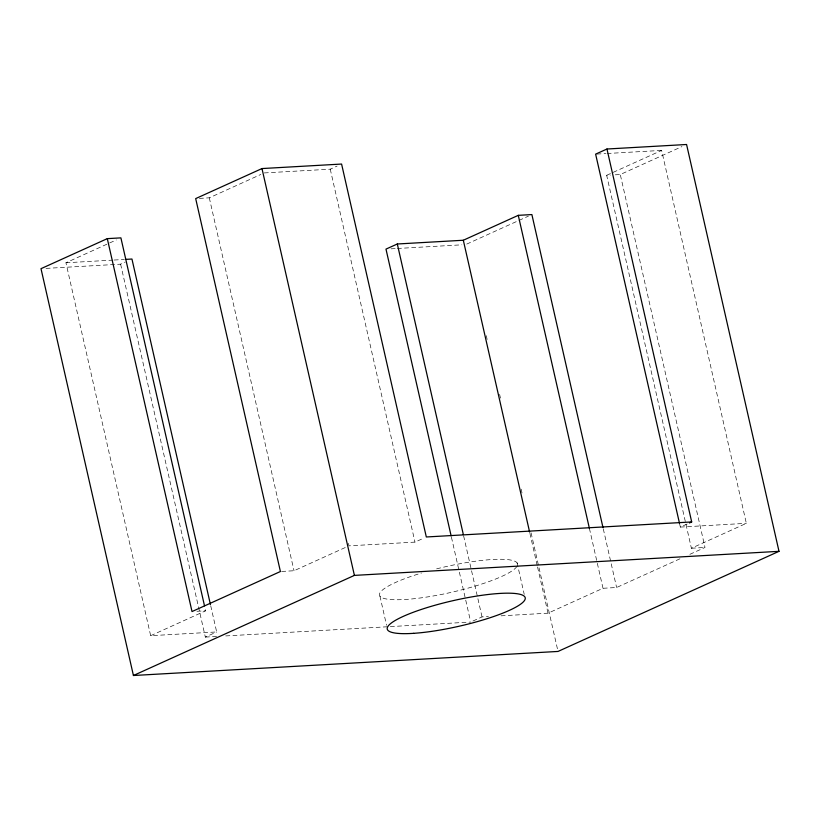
<?xml version="1.0" encoding="UTF-8"?>
<svg xmlns="http://www.w3.org/2000/svg" width="820" height="820" viewBox="0 0 820 820"><rect width="100%" height="100%" fill="white"/><g stroke="black" fill="none" stroke-linecap="round" stroke-linejoin="round"><path stroke-width="0.61" stroke-dasharray="4.1 3.07" d="M210.719 605.765L216.675 631.953L150.665 635.695L65.938 262.769L116.317 239.942M199.393 198.389L209.295 197.825L260.821 174.486M46.053 268.386L120.612 264.163L125.142 262.103M264.255 172.928L330.255 169.186L337.061 166.101M606.667 175.306L661.627 150.409L746.354 523.334L691.393 548.231L606.667 175.306L610.377 175.09M466.754 244.083L528.398 216.152M615.328 174.814L620.279 174.527L681.922 146.606M150.665 635.695L205.625 610.797L205.061 608.297M281.649 571.448L294.021 570.751L346.686 546.889M120.612 264.163L205.338 637.089L216.675 631.953M348.418 543.352L348.982 545.853L414.981 542.112L424.053 538.002M472.976 621.017L482.037 616.917L488.392 616.558M679.503 523.334L680.354 527.076L687.15 523.99M501.081 615.83L548.047 613.175L603.007 588.278L616.609 587.499L680.579 558.522M689.886 554.31L705.005 547.463L620.279 174.527M596.899 154.068L605.785 153.565M607.056 153.494L661.627 150.409M65.938 262.769L112.904 260.104M114.175 260.032L124.332 259.458M391.037 248.829L396.091 248.552M397.351 248.48L461.803 244.821M680.354 527.076L746.354 523.334M691.393 548.231L705.005 547.463M196.964 611.289L205.625 610.797M205.338 637.089L216.818 636.433M225.756 635.93L389.059 626.675M390.33 626.603L470.711 622.052M603.294 528.88L616.609 587.499M589.406 528.408L597.052 562.079M597.339 563.33L603.007 588.278M486.291 335.708L487.141 339.449M499.616 394.358L500.466 398.11M521.161 489.202L522.012 492.953M531.083 532.887L557.743 650.188M529.904 533.348L537.274 565.779M537.561 567.02L548.047 613.175M517.071 562.879L524.226 594.356M463.618 535.839L482.037 616.917M451.441 537.233L470.424 620.801M330.255 169.186L414.981 542.112M379.947 596.15L386.548 625.209M209.295 197.825L294.021 570.751M516.887 566.435A70.766 13.14 -12.8 0 1 406.453 599.399A70.766 13.14 -12.8 0 1 421.459 573.047M436.64 568.854A70.766 13.14 -12.8 0 1 517.481 565.134"/><path stroke-width="1.23" d="M204.498 605.806L120.899 237.872L107.297 238.64L41 268.673L133.424 675.506L558.02 651.439L779 551.327L686.576 144.494L606.964 149.014L595.627 154.139L679.503 523.334M606.964 149.014L691.691 521.94L426.318 536.977L341.591 164.051L261.98 168.561L195.683 198.594L280.409 571.519L192.023 611.566L107.297 238.64M603.007 527.639L531.883 214.573L518.281 215.342L463.32 240.25L397.31 243.991L385.984 249.116L451.154 535.983M133.424 675.506L354.404 575.394L779 551.327M689.415 522.965L691.691 521.94M125.593 259.386L131.948 259.028L210.433 604.514M518.281 215.342L589.406 528.408M463.32 240.25L529.628 532.098M397.31 243.991L463.341 534.599M261.98 168.561L354.404 575.394M413.618 633.337A70.766 13.14 -12.8 0 0 524.595 600.332A70.766 13.14 -12.8 0 0 430.438 606.574A70.766 13.14 -12.8 0 0 413.618 633.337"/></g></svg>
